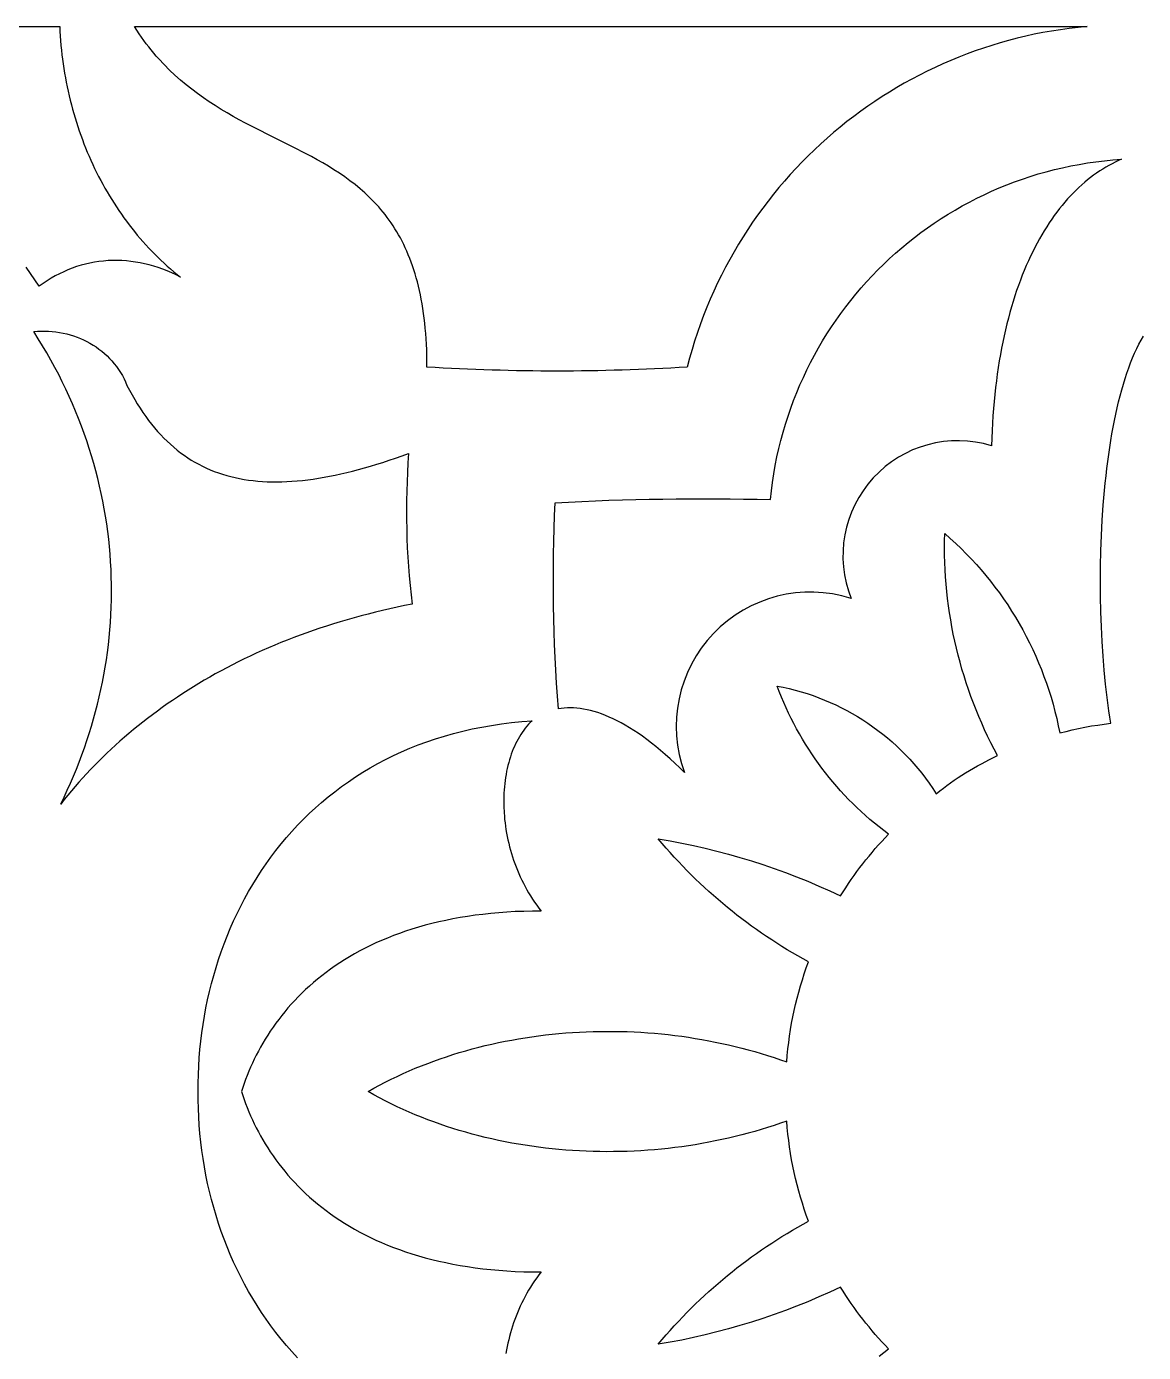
# Model space of a CAD drawing. Extents: x -4950 to -2150, y -1354 to 1346.
# Drawn here: x -3158.1 to -3001.3, y 509.5 to 695.6 of the extents above; entities that cross this region are included whole.
import ezdxf

# ---------------------------------------------------------------- set-up
doc = ezdxf.new("R2010")
doc.units = 0
doc.layers.add('LAYER_1', color=18, linetype='CONTINUOUS')

msp = doc.modelspace()

# ---------------------------------------------------------------- linework, layer by layer
at = {"layer": 'LAYER_1'}
for points in [[(-3209.2, 695.62), (-3153.45, 695.61), (-3153.42, 694.95), (-3153.38, 694.28), (-3153.33, 693.63), (-3153.28, 692.97), (-3153.21, 692.31), (-3153.14, 691.66), (-3153.06, 691.01), (-3152.97, 690.36), (-3152.87, 689.71), (-3152.77, 689.07), (-3152.66, 688.43), (-3152.54, 687.79), (-3152.41, 687.15), (-3152.27, 686.52), (-3152.13, 685.89), (-3151.98, 685.26), (-3151.82, 684.63), (-3151.65, 684.01), (-3151.48, 683.39), (-3151.3, 682.78), (-3151.11, 682.17), (-3150.91, 681.56), (-3150.71, 680.96), (-3150.5, 680.36), (-3150.28, 679.76), (-3150.05, 679.17), (-3149.82, 678.58), (-3149.58, 677.99), (-3149.33, 677.41), (-3149.08, 676.84), (-3148.81, 676.26), (-3148.55, 675.7), (-3148.27, 675.13), (-3147.99, 674.57), (-3147.7, 674.02), (-3147.4, 673.47), (-3147.1, 672.93), (-3146.79, 672.39), (-3146.47, 671.86), (-3146.15, 671.33), (-3145.82, 670.8), (-3145.48, 670.29), (-3145.14, 669.77), (-3144.79, 669.27), (-3144.44, 668.77), (-3144.07, 668.27), (-3143.7, 667.78), (-3143.33, 667.3), (-3142.95, 666.82), (-3142.56, 666.35), (-3142.17, 665.88), (-3141.77, 665.42), (-3141.36, 664.97), (-3140.95, 664.52), (-3140.53, 664.08), (-3140.1, 663.65), (-3139.67, 663.23), (-3139.24, 662.81), (-3138.8, 662.39), (-3138.35, 661.99), (-3137.89, 661.59), (-3137.43, 661.2), (-3136.97, 660.81), (-3136.5, 660.44), (-3137.11, 660.75), (-3137.73, 661.04), (-3138.36, 661.31), (-3138.98, 661.56), (-3139.62, 661.78), (-3140.25, 661.99), (-3140.89, 662.16), (-3141.53, 662.32), (-3142.17, 662.45), (-3142.81, 662.56), (-3143.46, 662.65), (-3144.1, 662.72), (-3144.75, 662.76), (-3145.39, 662.78), (-3146.03, 662.77), (-3146.67, 662.75), (-3147.31, 662.69), (-3147.95, 662.62), (-3148.58, 662.53), (-3149.21, 662.41), (-3149.84, 662.26), (-3150.46, 662.1), (-3151.08, 661.91), (-3151.69, 661.69), (-3152.3, 661.46), (-3152.9, 661.2), (-3153.49, 660.92), (-3154.08, 660.61), (-3154.65, 660.28), (-3155.22, 659.93), (-3155.79, 659.55), (-3156.34, 659.15), (-3156.95, 660.06), (-3157.56, 660.96), (-3158.18, 661.85)], [(-3120.07, 508.76), (-3120.87, 509.61), (-3121.63, 510.49), (-3122.38, 511.38), (-3123.1, 512.28), (-3123.8, 513.21), (-3124.47, 514.15), (-3125.13, 515.1), (-3125.75, 516.07), (-3126.36, 517.06), (-3126.94, 518.06), (-3127.5, 519.07), (-3128.04, 520.09), (-3128.56, 521.13), (-3129.05, 522.18), (-3129.52, 523.24), (-3129.96, 524.32), (-3130.38, 525.4), (-3130.78, 526.49), (-3131.16, 527.6), (-3131.51, 528.71), (-3131.84, 529.83), (-3132.15, 530.96), (-3132.43, 532.09), (-3132.69, 533.23), (-3132.93, 534.38), (-3133.14, 535.54), (-3133.33, 536.7), (-3133.5, 537.86), (-3133.64, 539.03), (-3133.77, 540.21), (-3133.87, 541.39), (-3133.94, 542.57), (-3133.99, 543.75), (-3134.02, 544.94), (-3134.03, 546.12), (-3134.02, 547.31), (-3133.99, 548.5), (-3133.94, 549.68), (-3133.87, 550.86), (-3133.77, 552.04), (-3133.64, 553.21), (-3133.5, 554.38), (-3133.33, 555.55), (-3133.14, 556.71), (-3132.93, 557.86), (-3132.69, 559.01), (-3132.43, 560.16), (-3132.15, 561.29), (-3131.84, 562.42), (-3131.51, 563.54), (-3131.16, 564.65), (-3130.78, 565.75), (-3130.38, 566.85), (-3129.96, 567.93), (-3129.52, 569), (-3129.05, 570.06), (-3128.56, 571.11), (-3128.04, 572.15), (-3127.5, 573.18), (-3126.94, 574.19), (-3126.36, 575.19), (-3125.75, 576.17), (-3125.13, 577.14), (-3124.47, 578.1), (-3123.8, 579.04), (-3123.1, 579.96), (-3122.38, 580.87), (-3121.63, 581.76), (-3120.87, 582.63), (-3120.07, 583.49), (-3119.26, 584.32), (-3118.42, 585.14), (-3117.56, 585.94), (-3116.68, 586.71), (-3115.78, 587.47), (-3114.85, 588.21), (-3113.9, 588.92), (-3112.92, 589.61), (-3111.92, 590.28), (-3110.9, 590.93), (-3109.86, 591.55), (-3108.79, 592.15), (-3107.7, 592.73), (-3106.59, 593.28), (-3105.45, 593.8), (-3104.29, 594.3), (-3103.11, 594.77), (-3101.91, 595.21), (-3100.68, 595.63), (-3099.43, 596.02), (-3098.15, 596.38), (-3096.86, 596.71), (-3095.54, 597.01), (-3094.19, 597.28), (-3092.83, 597.52), (-3091.44, 597.73), (-3090.03, 597.91), (-3088.59, 598.06), (-3087.14, 598.17), (-3087.39, 597.92), (-3087.63, 597.67), (-3087.86, 597.4), (-3088.09, 597.13), (-3088.3, 596.84), (-3088.52, 596.54), (-3088.72, 596.24), (-3088.91, 595.92), (-3089.1, 595.6), (-3089.28, 595.26), (-3089.45, 594.92), (-3089.61, 594.57), (-3089.77, 594.21), (-3089.91, 593.84), (-3090.05, 593.46), (-3090.18, 593.08), (-3090.3, 592.69), (-3090.42, 592.29), (-3090.52, 591.89), (-3090.62, 591.48), (-3090.71, 591.07), (-3090.79, 590.64), (-3090.86, 590.22), (-3090.92, 589.79), (-3090.98, 589.35), (-3091.02, 588.91), (-3091.06, 588.46), (-3091.09, 588.01), (-3091.1, 587.56), (-3091.11, 587.1), (-3091.11, 586.18), (-3091.07, 585.25), (-3091.03, 584.77), (-3090.99, 584.3), (-3090.93, 583.83), (-3090.87, 583.35), (-3090.8, 582.88), (-3090.72, 582.4), (-3090.63, 581.92), (-3090.53, 581.45), (-3090.42, 580.97), (-3090.3, 580.49), (-3090.17, 580.02), (-3090.03, 579.54), (-3089.89, 579.07), (-3089.73, 578.59), (-3089.56, 578.12), (-3089.39, 577.65), (-3089.2, 577.19), (-3089, 576.72), (-3088.8, 576.26), (-3088.58, 575.8), (-3088.36, 575.35), (-3088.12, 574.9), (-3087.87, 574.45), (-3087.62, 574.01), (-3087.35, 573.57), (-3087.07, 573.13), (-3086.79, 572.71), (-3086.49, 572.28), (-3086.18, 571.86), (-3085.86, 571.45), (-3087.09, 571.44), (-3088.3, 571.41), (-3089.49, 571.37), (-3090.66, 571.3), (-3091.81, 571.22), (-3092.93, 571.11), (-3094.04, 570.99), (-3095.12, 570.86), (-3096.19, 570.7), (-3097.23, 570.53), (-3098.26, 570.35), (-3099.26, 570.15), (-3100.25, 569.93), (-3101.22, 569.7), (-3102.16, 569.45), (-3103.09, 569.19), (-3104, 568.91), (-3104.89, 568.62), (-3105.76, 568.32), (-3106.61, 568), (-3107.44, 567.67), (-3108.26, 567.33), (-3109.05, 566.98), (-3109.83, 566.61), (-3110.59, 566.23), (-3111.34, 565.85), (-3112.06, 565.45), (-3112.77, 565.04), (-3113.46, 564.62), (-3114.14, 564.19), (-3114.79, 563.75), (-3115.43, 563.3), (-3116.06, 562.84), (-3116.66, 562.38), (-3117.25, 561.9), (-3117.83, 561.42), (-3118.39, 560.93), (-3118.93, 560.44), (-3119.45, 559.94), (-3119.97, 559.43), (-3120.46, 558.91), (-3120.94, 558.39), (-3121.41, 557.86), (-3121.86, 557.33), (-3122.29, 556.79), (-3122.71, 556.25), (-3123.12, 555.71), (-3123.51, 555.16), (-3123.89, 554.6), (-3124.25, 554.05), (-3124.6, 553.49), (-3124.93, 552.93), (-3125.25, 552.37), (-3125.56, 551.8), (-3125.86, 551.23), (-3126.14, 550.67), (-3126.41, 550.1), (-3126.66, 549.53), (-3126.9, 548.96), (-3127.13, 548.39), (-3127.35, 547.82), (-3127.56, 547.25), (-3127.75, 546.69), (-3127.93, 546.12), (-3127.75, 545.56), (-3127.56, 544.99), (-3127.35, 544.42), (-3127.13, 543.86), (-3126.9, 543.29), (-3126.66, 542.72), (-3126.41, 542.15), (-3126.14, 541.58), (-3125.86, 541.01), (-3125.56, 540.45), (-3125.25, 539.88), (-3124.93, 539.32), (-3124.6, 538.76), (-3124.25, 538.2), (-3123.89, 537.64), (-3123.51, 537.09), (-3123.12, 536.54), (-3122.71, 535.99), (-3122.29, 535.45), (-3121.86, 534.92), (-3121.41, 534.38), (-3120.94, 533.86), (-3120.46, 533.34), (-3119.97, 532.82), (-3119.45, 532.31), (-3118.93, 531.81), (-3118.39, 531.31), (-3117.83, 530.82), (-3117.25, 530.34), (-3116.66, 529.87), (-3116.06, 529.4), (-3115.43, 528.95), (-3114.79, 528.5), (-3114.14, 528.06), (-3113.46, 527.63), (-3112.77, 527.21), (-3112.06, 526.8), (-3111.34, 526.4), (-3110.59, 526.01), (-3109.83, 525.63), (-3109.05, 525.27), (-3108.26, 524.92), (-3107.44, 524.57), (-3106.61, 524.24), (-3105.76, 523.93), (-3104.89, 523.62), (-3104, 523.33), (-3103.09, 523.06), (-3102.16, 522.8), (-3101.22, 522.55), (-3100.25, 522.32), (-3099.26, 522.1), (-3098.26, 521.9), (-3097.23, 521.71), (-3096.19, 521.54), (-3095.12, 521.39), (-3094.04, 521.25), (-3092.93, 521.13), (-3091.81, 521.03), (-3090.66, 520.95), (-3089.49, 520.88), (-3088.3, 520.83), (-3087.09, 520.8), (-3085.86, 520.79), (-3086.18, 520.38), (-3086.49, 519.96), (-3086.79, 519.54), (-3087.07, 519.11), (-3087.35, 518.68), (-3087.62, 518.24), (-3087.87, 517.8), (-3088.12, 517.35), (-3088.36, 516.9), (-3088.58, 516.44), (-3088.8, 515.98), (-3089, 515.52), (-3089.2, 515.06), (-3089.39, 514.59), (-3089.56, 514.12), (-3089.73, 513.65), (-3089.89, 513.18), (-3090.03, 512.71), (-3090.17, 512.23), (-3090.3, 511.75), (-3090.42, 511.28), (-3090.53, 510.8), (-3090.63, 510.32), (-3090.72, 509.84), (-3090.8, 509.37)]]:
    msp.add_lwpolyline(points, dxfattribs=at)
for points in [[(-3009.22, 695.62), (-3010.47, 695.49), (-3011.72, 695.34), (-3012.96, 695.17), (-3014.19, 694.98), (-3015.41, 694.76), (-3016.63, 694.52), (-3017.83, 694.25), (-3019.04, 693.97), (-3020.23, 693.65), (-3021.41, 693.32), (-3022.59, 692.97), (-3023.76, 692.59), (-3024.91, 692.19), (-3026.06, 691.77), (-3027.2, 691.33), (-3028.33, 690.86), (-3029.45, 690.38), (-3030.55, 689.87), (-3031.65, 689.35), (-3032.74, 688.8), (-3033.81, 688.24), (-3034.87, 687.65), (-3035.92, 687.04), (-3036.96, 686.42), (-3037.99, 685.77), (-3039, 685.11), (-3040, 684.43), (-3040.99, 683.72), (-3041.96, 683), (-3042.92, 682.27), (-3043.87, 681.51), (-3044.8, 680.74), (-3045.71, 679.94), (-3046.61, 679.14), (-3047.5, 678.31), (-3048.37, 677.47), (-3049.23, 676.61), (-3050.07, 675.73), (-3050.89, 674.84), (-3051.69, 673.93), (-3052.48, 673), (-3053.26, 672.06), (-3054.01, 671.1), (-3054.75, 670.13), (-3055.47, 669.14), (-3056.17, 668.14), (-3056.85, 667.13), (-3057.51, 666.1), (-3058.16, 665.05), (-3058.78, 663.99), (-3059.39, 662.92), (-3059.98, 661.83), (-3060.54, 660.73), (-3061.09, 659.62), (-3061.61, 658.49), (-3062.12, 657.35), (-3062.6, 656.2), (-3063.06, 655.04), (-3063.5, 653.86), (-3063.92, 652.67), (-3064.31, 651.47), (-3064.68, 650.26), (-3065.03, 649.04), (-3065.36, 647.81, -0.030769), (-3101.89, 647.81), (-3101.89, 648.63), (-3101.91, 649.44), (-3101.93, 650.23), (-3101.97, 651.01), (-3102.01, 651.77), (-3102.07, 652.52), (-3102.13, 653.25), (-3102.2, 653.97), (-3102.28, 654.67), (-3102.37, 655.35), (-3102.47, 656.03), (-3102.58, 656.69), (-3102.7, 657.33), (-3102.82, 657.96), (-3102.95, 658.58), (-3103.09, 659.18), (-3103.24, 659.77), (-3103.4, 660.35), (-3103.57, 660.92), (-3103.74, 661.47), (-3103.92, 662.01), (-3104.11, 662.54), (-3104.31, 663.06), (-3104.51, 663.57), (-3104.72, 664.06), (-3104.94, 664.55), (-3105.16, 665.02), (-3105.39, 665.48), (-3105.63, 665.94), (-3105.88, 666.38), (-3106.13, 666.81), (-3106.39, 667.23), (-3106.65, 667.64), (-3106.92, 668.05), (-3107.2, 668.44), (-3107.48, 668.83), (-3107.77, 669.21), (-3108.06, 669.57), (-3108.36, 669.93), (-3108.67, 670.29), (-3109.29, 670.97), (-3109.94, 671.62), (-3110.6, 672.25), (-3111.28, 672.84), (-3111.99, 673.42), (-3112.7, 673.97), (-3113.44, 674.5), (-3114.18, 675.02), (-3114.95, 675.51), (-3115.72, 675.99), (-3116.51, 676.46), (-3117.31, 676.91), (-3118.11, 677.36), (-3118.93, 677.79), (-3120.59, 678.65), (-3122.27, 679.49), (-3123.97, 680.33), (-3125.68, 681.19), (-3127.39, 682.07), (-3128.24, 682.53), (-3129.09, 683), (-3129.94, 683.49), (-3130.79, 683.99), (-3131.63, 684.51), (-3132.46, 685.05), (-3133.29, 685.61), (-3134.1, 686.19), (-3134.91, 686.8), (-3135.71, 687.43), (-3136.5, 688.09), (-3137.28, 688.78), (-3138.05, 689.51), (-3138.8, 690.27), (-3139.53, 691.06), (-3139.9, 691.47), (-3140.26, 691.89), (-3140.61, 692.32), (-3140.96, 692.75), (-3141.31, 693.2), (-3141.65, 693.66), (-3141.99, 694.13), (-3142.32, 694.61), (-3142.65, 695.1), (-3142.97, 695.61)], [(-3004.37, 676.98), (-3004.82, 676.79), (-3005.26, 676.58), (-3005.7, 676.36), (-3006.14, 676.12), (-3006.58, 675.88), (-3007.01, 675.61), (-3007.44, 675.34), (-3007.87, 675.05), (-3008.29, 674.75), (-3008.71, 674.43), (-3009.13, 674.1), (-3009.54, 673.76), (-3009.95, 673.4), (-3010.36, 673.03), (-3010.76, 672.64), (-3011.16, 672.24), (-3011.55, 671.83), (-3011.94, 671.41), (-3012.32, 670.97), (-3012.7, 670.51), (-3013.08, 670.05), (-3013.45, 669.57), (-3013.82, 669.07), (-3014.18, 668.56), (-3014.53, 668.04), (-3014.88, 667.5), (-3015.22, 666.95), (-3015.56, 666.39), (-3015.89, 665.81), (-3016.22, 665.22), (-3016.53, 664.61), (-3016.85, 664), (-3017.15, 663.36), (-3017.45, 662.71), (-3017.75, 662.05), (-3018.03, 661.38), (-3018.31, 660.69), (-3018.58, 659.99), (-3018.84, 659.27), (-3019.1, 658.54), (-3019.35, 657.79), (-3019.59, 657.03), (-3019.82, 656.26), (-3020.05, 655.47), (-3020.26, 654.67), (-3020.47, 653.86), (-3020.67, 653.03), (-3020.86, 652.19), (-3021.05, 651.33), (-3021.22, 650.46), (-3021.38, 649.57), (-3021.54, 648.67), (-3021.68, 647.76), (-3021.82, 646.83), (-3021.95, 645.89), (-3022.06, 644.93), (-3022.17, 643.96), (-3022.27, 642.98), (-3022.35, 641.98), (-3022.43, 640.96), (-3022.5, 639.94), (-3022.55, 638.9), (-3022.6, 637.84), (-3022.63, 636.77, 0.629642), (-3042.34, 615.33, 0.625155), (-3065.72, 590.88), (-3066.41, 591.56), (-3067.1, 592.21), (-3067.77, 592.83), (-3068.44, 593.43), (-3069.1, 593.99), (-3069.75, 594.53), (-3070.39, 595.04), (-3071.02, 595.52), (-3071.64, 595.98), (-3072.26, 596.41), (-3072.86, 596.81), (-3073.46, 597.18), (-3074.05, 597.54), (-3074.62, 597.86), (-3075.19, 598.16), (-3075.75, 598.44), (-3076.3, 598.69), (-3076.84, 598.92), (-3077.38, 599.12), (-3077.9, 599.31), (-3078.41, 599.46), (-3078.92, 599.6), (-3079.41, 599.72), (-3079.9, 599.81), (-3080.37, 599.88), (-3080.84, 599.93), (-3081.3, 599.97), (-3081.75, 599.98), (-3082.18, 599.97), (-3082.61, 599.94), (-3083.03, 599.89), (-3083.44, 599.83), (-3083.57, 601.63), (-3083.69, 603.44), (-3083.8, 605.25), (-3083.89, 607.06), (-3083.97, 608.87), (-3084.04, 610.67), (-3084.09, 612.48), (-3084.12, 614.29), (-3084.14, 616.1), (-3084.15, 617.91), (-3084.15, 619.72), (-3084.13, 621.53), (-3084.09, 623.35), (-3084.05, 625.16), (-3083.98, 626.97), (-3083.91, 628.77, -0.020022), (-3053.66, 629.21), (-3053.53, 630.42), (-3053.38, 631.63), (-3053.19, 632.83), (-3052.99, 634.01), (-3052.75, 635.19), (-3052.49, 636.36), (-3052.21, 637.52), (-3051.9, 638.66), (-3051.56, 639.8), (-3051.2, 640.92), (-3050.82, 642.04), (-3050.41, 643.14), (-3049.98, 644.23), (-3049.53, 645.3), (-3049.05, 646.37), (-3048.55, 647.42), (-3048.03, 648.46), (-3047.49, 649.48), (-3046.92, 650.49), (-3046.34, 651.49), (-3045.73, 652.47), (-3045.1, 653.44), (-3044.46, 654.39), (-3043.79, 655.33), (-3043.1, 656.25), (-3042.4, 657.16), (-3041.67, 658.05), (-3040.93, 658.92), (-3040.16, 659.78), (-3039.38, 660.62), (-3038.59, 661.44), (-3037.77, 662.24), (-3036.94, 663.03), (-3036.09, 663.8), (-3035.22, 664.55), (-3034.34, 665.28), (-3033.44, 665.99), (-3032.53, 666.69), (-3031.6, 667.36), (-3030.66, 668.02), (-3029.7, 668.65), (-3028.73, 669.26), (-3027.74, 669.85), (-3026.74, 670.43), (-3025.73, 670.98), (-3024.7, 671.5), (-3023.66, 672.01), (-3022.61, 672.49), (-3021.55, 672.96), (-3020.47, 673.4), (-3019.39, 673.81), (-3018.29, 674.2), (-3017.18, 674.57), (-3016.06, 674.92), (-3014.94, 675.24), (-3013.8, 675.53), (-3012.65, 675.8), (-3011.49, 676.05), (-3010.33, 676.27), (-3009.15, 676.46), (-3007.97, 676.63), (-3006.78, 676.78), (-3005.58, 676.89)]]:
    msp.add_lwpolyline(points, format="xyb", close=True, dxfattribs=at)
msp.add_lwpolyline([(-3157.1, 652.79), (-3156.58, 652.83), (-3156.05, 652.86), (-3155.53, 652.86), (-3155.02, 652.84), (-3154.5, 652.8), (-3153.99, 652.75), (-3153.48, 652.67), (-3152.98, 652.58), (-3152.48, 652.46), (-3151.99, 652.33), (-3151.51, 652.18), (-3151.03, 652.01), (-3150.56, 651.82), (-3150.1, 651.62), (-3149.65, 651.4), (-3149.21, 651.16), (-3148.78, 650.9), (-3148.36, 650.63), (-3147.96, 650.34), (-3147.56, 650.04), (-3147.18, 649.72), (-3146.81, 649.38), (-3146.46, 649.03), (-3146.12, 648.67), (-3145.79, 648.29), (-3145.48, 647.89), (-3145.19, 647.49), (-3144.92, 647.06), (-3144.66, 646.63), (-3144.43, 646.18), (-3144.21, 645.72), (-3144.01, 645.24), (-3143.66, 644.57), (-3143.3, 643.91), (-3142.93, 643.26), (-3142.56, 642.64), (-3142.17, 642.04), (-3141.78, 641.45), (-3141.38, 640.88), (-3140.98, 640.33), (-3140.56, 639.8), (-3140.14, 639.28), (-3139.71, 638.78), (-3139.28, 638.3), (-3138.83, 637.84), (-3138.38, 637.4), (-3137.92, 636.97), (-3137.45, 636.56), (-3136.97, 636.16), (-3136.49, 635.79), (-3136, 635.43), (-3135.49, 635.09), (-3134.98, 634.76), (-3134.47, 634.46), (-3133.94, 634.16), (-3133.41, 633.89), (-3132.86, 633.63), (-3132.31, 633.39), (-3131.75, 633.17), (-3131.18, 632.96), (-3130.6, 632.77), (-3130.01, 632.59), (-3129.42, 632.43), (-3128.81, 632.29), (-3128.2, 632.16), (-3127.58, 632.05), (-3126.95, 631.95), (-3126.31, 631.87), (-3125.66, 631.8), (-3125, 631.76), (-3124.33, 631.72), (-3123.65, 631.7), (-3122.96, 631.7), (-3122.27, 631.71), (-3121.56, 631.74), (-3120.85, 631.78), (-3120.12, 631.84), (-3119.39, 631.91), (-3118.64, 632), (-3117.89, 632.1), (-3117.13, 632.22), (-3116.35, 632.35), (-3115.57, 632.49), (-3114.78, 632.65), (-3113.97, 632.83), (-3113.16, 633.02), (-3112.34, 633.22), (-3111.5, 633.43), (-3110.66, 633.67), (-3109.81, 633.91), (-3108.94, 634.17), (-3108.07, 634.44), (-3107.18, 634.73), (-3106.29, 635.03), (-3105.38, 635.34), (-3104.47, 635.67), (-3104.56, 634.35), (-3104.63, 633.02), (-3104.69, 631.7), (-3104.73, 630.38), (-3104.76, 629.06), (-3104.77, 627.74), (-3104.76, 626.41), (-3104.74, 625.09), (-3104.7, 623.77), (-3104.65, 622.45), (-3104.58, 621.13), (-3104.49, 619.81), (-3104.39, 618.49), (-3104.27, 617.17), (-3104.13, 615.85), (-3103.98, 614.54), (-3105.03, 614.33), (-3106.07, 614.11), (-3107.1, 613.88), (-3108.12, 613.65), (-3109.13, 613.4), (-3110.14, 613.15), (-3111.13, 612.89), (-3112.12, 612.62), (-3113.1, 612.34), (-3114.06, 612.06), (-3115.02, 611.77), (-3115.98, 611.46), (-3116.92, 611.15), (-3117.85, 610.84), (-3118.78, 610.51), (-3119.7, 610.18), (-3120.6, 609.83), (-3121.5, 609.49), (-3122.39, 609.13), (-3123.27, 608.77), (-3124.15, 608.39), (-3125.01, 608.02), (-3125.87, 607.63), (-3126.71, 607.24), (-3127.55, 606.84), (-3128.38, 606.43), (-3129.2, 606.01), (-3130.01, 605.59), (-3130.81, 605.16), (-3131.61, 604.73), (-3132.39, 604.29), (-3133.17, 603.84), (-3133.94, 603.39), (-3134.69, 602.93), (-3135.44, 602.46), (-3136.18, 601.98), (-3136.92, 601.5), (-3137.64, 601.02), (-3138.35, 600.53), (-3139.06, 600.03), (-3139.75, 599.52), (-3140.44, 599.02), (-3141.12, 598.5), (-3141.79, 597.98), (-3142.45, 597.45), (-3143.1, 596.92), (-3143.75, 596.38), (-3144.38, 595.84), (-3145.01, 595.29), (-3145.62, 594.74), (-3146.23, 594.18), (-3146.83, 593.61), (-3147.42, 593.05), (-3148, 592.47), (-3148.57, 591.89), (-3149.14, 591.31), (-3149.69, 590.72), (-3150.24, 590.13), (-3150.77, 589.53), (-3151.3, 588.93), (-3151.82, 588.33), (-3152.33, 587.71), (-3152.83, 587.1), (-3153.32, 586.48), (-3152.85, 587.45), (-3152.39, 588.42), (-3151.95, 589.4), (-3151.53, 590.39), (-3151.12, 591.37), (-3150.72, 592.37), (-3150.35, 593.37), (-3149.99, 594.37), (-3149.64, 595.38), (-3149.31, 596.39), (-3149, 597.41), (-3148.7, 598.43), (-3148.42, 599.45), (-3148.15, 600.48), (-3147.91, 601.51), (-3147.67, 602.55), (-3147.46, 603.58), (-3147.26, 604.63), (-3147.08, 605.67), (-3146.91, 606.71), (-3146.76, 607.76), (-3146.63, 608.81), (-3146.52, 609.87), (-3146.42, 610.92), (-3146.34, 611.98), (-3146.27, 613.04), (-3146.23, 614.1), (-3146.2, 615.16), (-3146.18, 616.22), (-3146.19, 617.28), (-3146.21, 618.35), (-3146.25, 619.41), (-3146.31, 620.48), (-3146.38, 621.54), (-3146.47, 622.61), (-3146.58, 623.67), (-3146.71, 624.74), (-3146.86, 625.8), (-3147.02, 626.87), (-3147.2, 627.93), (-3147.4, 628.99), (-3147.62, 630.05), (-3147.85, 631.11), (-3148.11, 632.17), (-3148.38, 633.23), (-3148.67, 634.28), (-3148.98, 635.34), (-3149.31, 636.39), (-3149.65, 637.44), (-3150.02, 638.48), (-3150.4, 639.53), (-3150.8, 640.57), (-3151.22, 641.61), (-3151.66, 642.64), (-3152.12, 643.68), (-3152.59, 644.7), (-3153.09, 645.73), (-3153.6, 646.75), (-3154.14, 647.77), (-3154.69, 648.78), (-3155.26, 649.79), (-3155.86, 650.79), (-3156.47, 651.79)], close=True, dxfattribs=at)
msp.add_lwpolyline([(-3038.42, 508.99), (-3037.77, 509.5), (-3037.11, 510), (-3037.58, 510.5), (-3038.04, 511), (-3038.5, 511.51), (-3038.95, 512.03), (-3039.4, 512.55), (-3039.83, 513.08), (-3040.27, 513.61), (-3040.69, 514.15), (-3041.11, 514.7), (-3041.52, 515.25), (-3041.92, 515.81), (-3042.32, 516.37), (-3042.7, 516.94), (-3043.09, 517.51), (-3043.46, 518.09), (-3043.83, 518.68), (-3045.35, 517.96), (-3046.89, 517.28), (-3048.44, 516.62), (-3050, 515.99), (-3051.57, 515.39), (-3053.15, 514.81), (-3054.74, 514.27), (-3056.34, 513.75), (-3057.95, 513.26), (-3059.56, 512.8), (-3061.19, 512.37), (-3062.82, 511.96), (-3064.46, 511.59), (-3066.11, 511.24), (-3067.77, 510.93), (-3069.43, 510.64), (-3068.87, 511.3), (-3068.31, 511.95), (-3067.74, 512.59), (-3067.17, 513.23), (-3066.58, 513.86), (-3065.99, 514.48), (-3065.4, 515.09), (-3064.79, 515.7), (-3064.18, 516.3), (-3063.56, 516.89), (-3062.93, 517.48), (-3062.3, 518.06), (-3061.66, 518.63), (-3061.02, 519.19), (-3060.36, 519.74), (-3059.7, 520.29), (-3059.04, 520.83), (-3058.37, 521.36), (-3057.69, 521.88), (-3057, 522.39), (-3056.31, 522.9), (-3055.62, 523.4), (-3054.92, 523.89), (-3054.21, 524.37), (-3053.49, 524.84), (-3052.77, 525.31), (-3052.05, 525.76), (-3051.31, 526.21), (-3050.58, 526.65), (-3049.83, 527.08), (-3049.09, 527.5), (-3048.33, 527.92), (-3048.63, 528.75), (-3048.92, 529.59), (-3049.19, 530.44), (-3049.45, 531.29), (-3049.69, 532.15), (-3049.92, 533.02), (-3050.13, 533.89), (-3050.33, 534.77), (-3050.52, 535.65), (-3050.69, 536.54), (-3050.84, 537.44), (-3050.98, 538.34), (-3051.1, 539.24), (-3051.21, 540.15), (-3051.3, 541.06), (-3051.38, 541.98), (-3052.27, 541.67), (-3053.16, 541.36), (-3054.06, 541.07), (-3054.96, 540.8), (-3055.87, 540.53), (-3056.78, 540.27), (-3057.7, 540.03), (-3058.62, 539.8), (-3059.54, 539.58), (-3060.47, 539.37), (-3061.41, 539.18), (-3062.34, 538.99), (-3063.28, 538.82), (-3064.23, 538.66), (-3065.17, 538.51), (-3066.12, 538.38), (-3067.07, 538.25), (-3068.02, 538.14), (-3068.98, 538.04), (-3069.93, 537.95), (-3070.89, 537.88), (-3071.85, 537.81), (-3072.81, 537.76), (-3073.77, 537.72), (-3074.73, 537.69), (-3075.69, 537.68), (-3076.65, 537.67), (-3077.62, 537.68), (-3078.58, 537.7), (-3079.54, 537.73), (-3080.49, 537.78), (-3081.45, 537.83), (-3082.41, 537.9), (-3083.36, 537.98), (-3084.32, 538.08), (-3085.27, 538.18), (-3086.22, 538.3), (-3087.17, 538.43), (-3088.11, 538.57), (-3089.05, 538.73), (-3089.99, 538.89), (-3090.92, 539.07), (-3091.85, 539.26), (-3092.78, 539.47), (-3093.7, 539.68), (-3094.62, 539.91), (-3095.54, 540.15), (-3096.45, 540.4), (-3097.35, 540.67), (-3098.25, 540.94), (-3099.14, 541.23), (-3100.03, 541.53), (-3100.92, 541.85), (-3101.79, 542.17), (-3102.66, 542.51), (-3103.53, 542.86), (-3104.38, 543.23), (-3105.23, 543.6), (-3106.07, 543.99), (-3106.91, 544.39), (-3107.74, 544.81), (-3108.56, 545.23), (-3109.37, 545.67), (-3110.17, 546.12), (-3109.37, 546.57), (-3108.56, 547.01), (-3107.74, 547.44), (-3106.91, 547.85), (-3106.07, 548.25), (-3105.23, 548.64), (-3104.38, 549.02), (-3103.53, 549.38), (-3102.66, 549.73), (-3101.79, 550.07), (-3100.92, 550.4), (-3100.03, 550.71), (-3099.14, 551.01), (-3098.25, 551.3), (-3097.35, 551.58), (-3096.45, 551.85), (-3095.54, 552.1), (-3094.62, 552.34), (-3093.7, 552.57), (-3092.78, 552.78), (-3091.85, 552.98), (-3090.92, 553.18), (-3089.99, 553.35), (-3089.05, 553.52), (-3088.11, 553.67), (-3087.17, 553.82), (-3086.22, 553.95), (-3085.27, 554.06), (-3084.32, 554.17), (-3083.36, 554.26), (-3082.41, 554.34), (-3081.45, 554.41), (-3080.49, 554.47), (-3079.54, 554.51), (-3078.58, 554.55), (-3077.62, 554.57), (-3076.65, 554.57), (-3075.69, 554.57), (-3074.73, 554.55), (-3073.77, 554.53), (-3072.81, 554.49), (-3071.85, 554.43), (-3070.89, 554.37), (-3069.93, 554.29), (-3068.98, 554.21), (-3068.02, 554.11), (-3067.07, 553.99), (-3066.12, 553.87), (-3065.17, 553.73), (-3064.23, 553.58), (-3063.28, 553.43), (-3062.34, 553.25), (-3061.41, 553.07), (-3060.47, 552.87), (-3059.54, 552.67), (-3058.62, 552.45), (-3057.7, 552.22), (-3056.78, 551.97), (-3055.87, 551.72), (-3054.96, 551.45), (-3054.06, 551.17), (-3053.16, 550.88), (-3052.27, 550.58), (-3051.38, 550.27), (-3051.3, 551.18), (-3051.21, 552.1), (-3051.1, 553.01), (-3050.98, 553.91), (-3050.84, 554.81), (-3050.69, 555.7), (-3050.52, 556.59), (-3050.33, 557.48), (-3050.13, 558.35), (-3049.92, 559.23), (-3049.69, 560.09), (-3049.45, 560.95), (-3049.19, 561.81), (-3048.92, 562.65), (-3048.63, 563.49), (-3048.33, 564.33), (-3049.09, 564.74), (-3049.83, 565.16), (-3050.58, 565.59), (-3051.31, 566.03), (-3052.05, 566.48), (-3052.77, 566.94), (-3053.49, 567.4), (-3054.21, 567.88), (-3054.92, 568.36), (-3055.62, 568.85), (-3056.31, 569.35), (-3057, 569.85), (-3057.69, 570.37), (-3058.37, 570.89), (-3059.04, 571.42), (-3059.7, 571.96), (-3060.36, 572.5), (-3061.02, 573.06), (-3061.66, 573.62), (-3062.3, 574.19), (-3062.93, 574.77), (-3063.56, 575.35), (-3064.18, 575.94), (-3064.79, 576.54), (-3065.4, 577.15), (-3065.99, 577.77), (-3066.58, 578.39), (-3067.17, 579.02), (-3067.74, 579.66), (-3068.31, 580.3), (-3068.87, 580.95), (-3069.43, 581.61), (-3067.77, 581.32), (-3066.11, 581), (-3064.46, 580.66), (-3062.82, 580.28), (-3061.19, 579.88), (-3059.56, 579.45), (-3057.95, 578.99), (-3056.34, 578.5), (-3054.74, 577.98), (-3053.15, 577.43), (-3051.57, 576.86), (-3050, 576.26), (-3048.44, 575.63), (-3046.89, 574.97), (-3045.35, 574.28), (-3043.83, 573.57), (-3043.46, 574.15), (-3043.09, 574.73), (-3042.7, 575.31), (-3042.32, 575.88), (-3041.92, 576.44), (-3041.52, 577), (-3041.11, 577.55), (-3040.69, 578.09), (-3040.27, 578.63), (-3039.83, 579.17), (-3039.4, 579.69), (-3038.95, 580.22), (-3038.5, 580.73), (-3038.04, 581.24), (-3037.58, 581.75), (-3037.11, 582.24), (-3037.77, 582.74), (-3038.42, 583.26), (-3039.06, 583.78), (-3039.69, 584.31), (-3040.31, 584.85), (-3040.92, 585.41), (-3041.52, 585.97), (-3042.11, 586.55), (-3042.69, 587.13), (-3043.26, 587.73), (-3043.81, 588.34), (-3044.36, 588.95), (-3044.89, 589.58), (-3045.41, 590.21), (-3045.93, 590.85), (-3046.43, 591.51), (-3046.91, 592.17), (-3047.39, 592.84), (-3047.85, 593.51), (-3048.3, 594.2), (-3048.74, 594.9), (-3049.17, 595.6), (-3049.59, 596.31), (-3049.99, 597.03), (-3050.38, 597.76), (-3050.76, 598.49), (-3051.12, 599.23), (-3051.47, 599.98), (-3051.81, 600.74), (-3052.13, 601.5), (-3052.44, 602.27), (-3052.74, 603.04, -0.209037), (-3030.39, 587.93), (-3029.89, 588.33), (-3029.39, 588.72), (-3028.89, 589.1), (-3028.37, 589.47), (-3027.85, 589.83), (-3027.33, 590.18), (-3026.79, 590.53), (-3026.26, 590.86), (-3025.71, 591.19), (-3025.17, 591.51), (-3024.61, 591.82), (-3024.05, 592.13), (-3022.93, 592.71), (-3021.78, 593.27), (-3022.26, 594.17), (-3022.72, 595.07), (-3023.17, 595.99), (-3023.6, 596.91), (-3024.01, 597.83), (-3024.41, 598.76), (-3024.8, 599.7), (-3025.17, 600.64), (-3025.52, 601.59), (-3025.86, 602.54), (-3026.18, 603.5), (-3026.49, 604.46), (-3026.78, 605.43), (-3027.05, 606.4), (-3027.31, 607.38), (-3027.55, 608.36), (-3027.78, 609.35), (-3027.99, 610.33), (-3028.18, 611.33), (-3028.36, 612.32), (-3028.52, 613.32), (-3028.66, 614.32), (-3028.79, 615.32), (-3028.9, 616.33), (-3029, 617.34), (-3029.08, 618.35), (-3029.14, 619.36), (-3029.18, 620.38), (-3029.21, 621.39), (-3029.22, 622.41), (-3029.22, 623.43), (-3029.2, 624.45), (-3028.42, 623.76), (-3027.65, 623.05), (-3026.9, 622.34), (-3026.17, 621.61), (-3025.46, 620.86), (-3024.76, 620.1), (-3024.08, 619.33), (-3023.42, 618.54), (-3022.77, 617.74), (-3022.14, 616.93), (-3021.53, 616.1), (-3020.94, 615.27), (-3020.36, 614.42), (-3019.8, 613.56), (-3019.26, 612.69), (-3018.74, 611.8), (-3018.24, 610.91), (-3017.75, 610.01), (-3017.29, 609.1), (-3016.84, 608.17), (-3016.42, 607.24), (-3016.01, 606.3), (-3015.62, 605.35), (-3015.26, 604.39), (-3014.91, 603.43), (-3014.58, 602.45), (-3014.27, 601.47), (-3013.98, 600.48), (-3013.72, 599.48), (-3013.47, 598.48), (-3013.25, 597.47), (-3013.04, 596.46), (-3012.17, 596.68), (-3011.29, 596.89), (-3010.4, 597.08), (-3009.51, 597.26), (-3008.61, 597.43), (-3007.71, 597.57), (-3006.8, 597.7), (-3005.88, 597.82), (-3006.02, 598.69), (-3006.15, 599.58), (-3006.4, 601.41), (-3006.61, 603.31), (-3006.8, 605.26), (-3006.96, 607.25), (-3007.09, 609.29), (-3007.2, 611.37), (-3007.27, 613.47), (-3007.31, 615.6), (-3007.33, 617.73), (-3007.31, 619.88), (-3007.27, 622.03), (-3007.19, 624.17), (-3007.08, 626.3), (-3006.93, 628.41), (-3006.76, 630.5), (-3006.66, 631.53), (-3006.55, 632.55), (-3006.43, 633.56), (-3006.31, 634.56), (-3006.17, 635.55), (-3006.03, 636.53), (-3005.88, 637.49), (-3005.72, 638.44), (-3005.55, 639.37), (-3005.37, 640.29), (-3005.19, 641.2), (-3004.99, 642.08), (-3004.79, 642.95), (-3004.57, 643.79), (-3004.35, 644.62), (-3004.12, 645.43), (-3003.88, 646.21), (-3003.63, 646.97), (-3003.37, 647.71), (-3003.1, 648.43), (-3002.82, 649.12), (-3002.54, 649.78), (-3002.24, 650.42), (-3001.93, 651.03), (-3001.62, 651.61), (-3001.29, 652.16)], format="xyb", dxfattribs=at)

doc.saveas('drawing.dxf')
